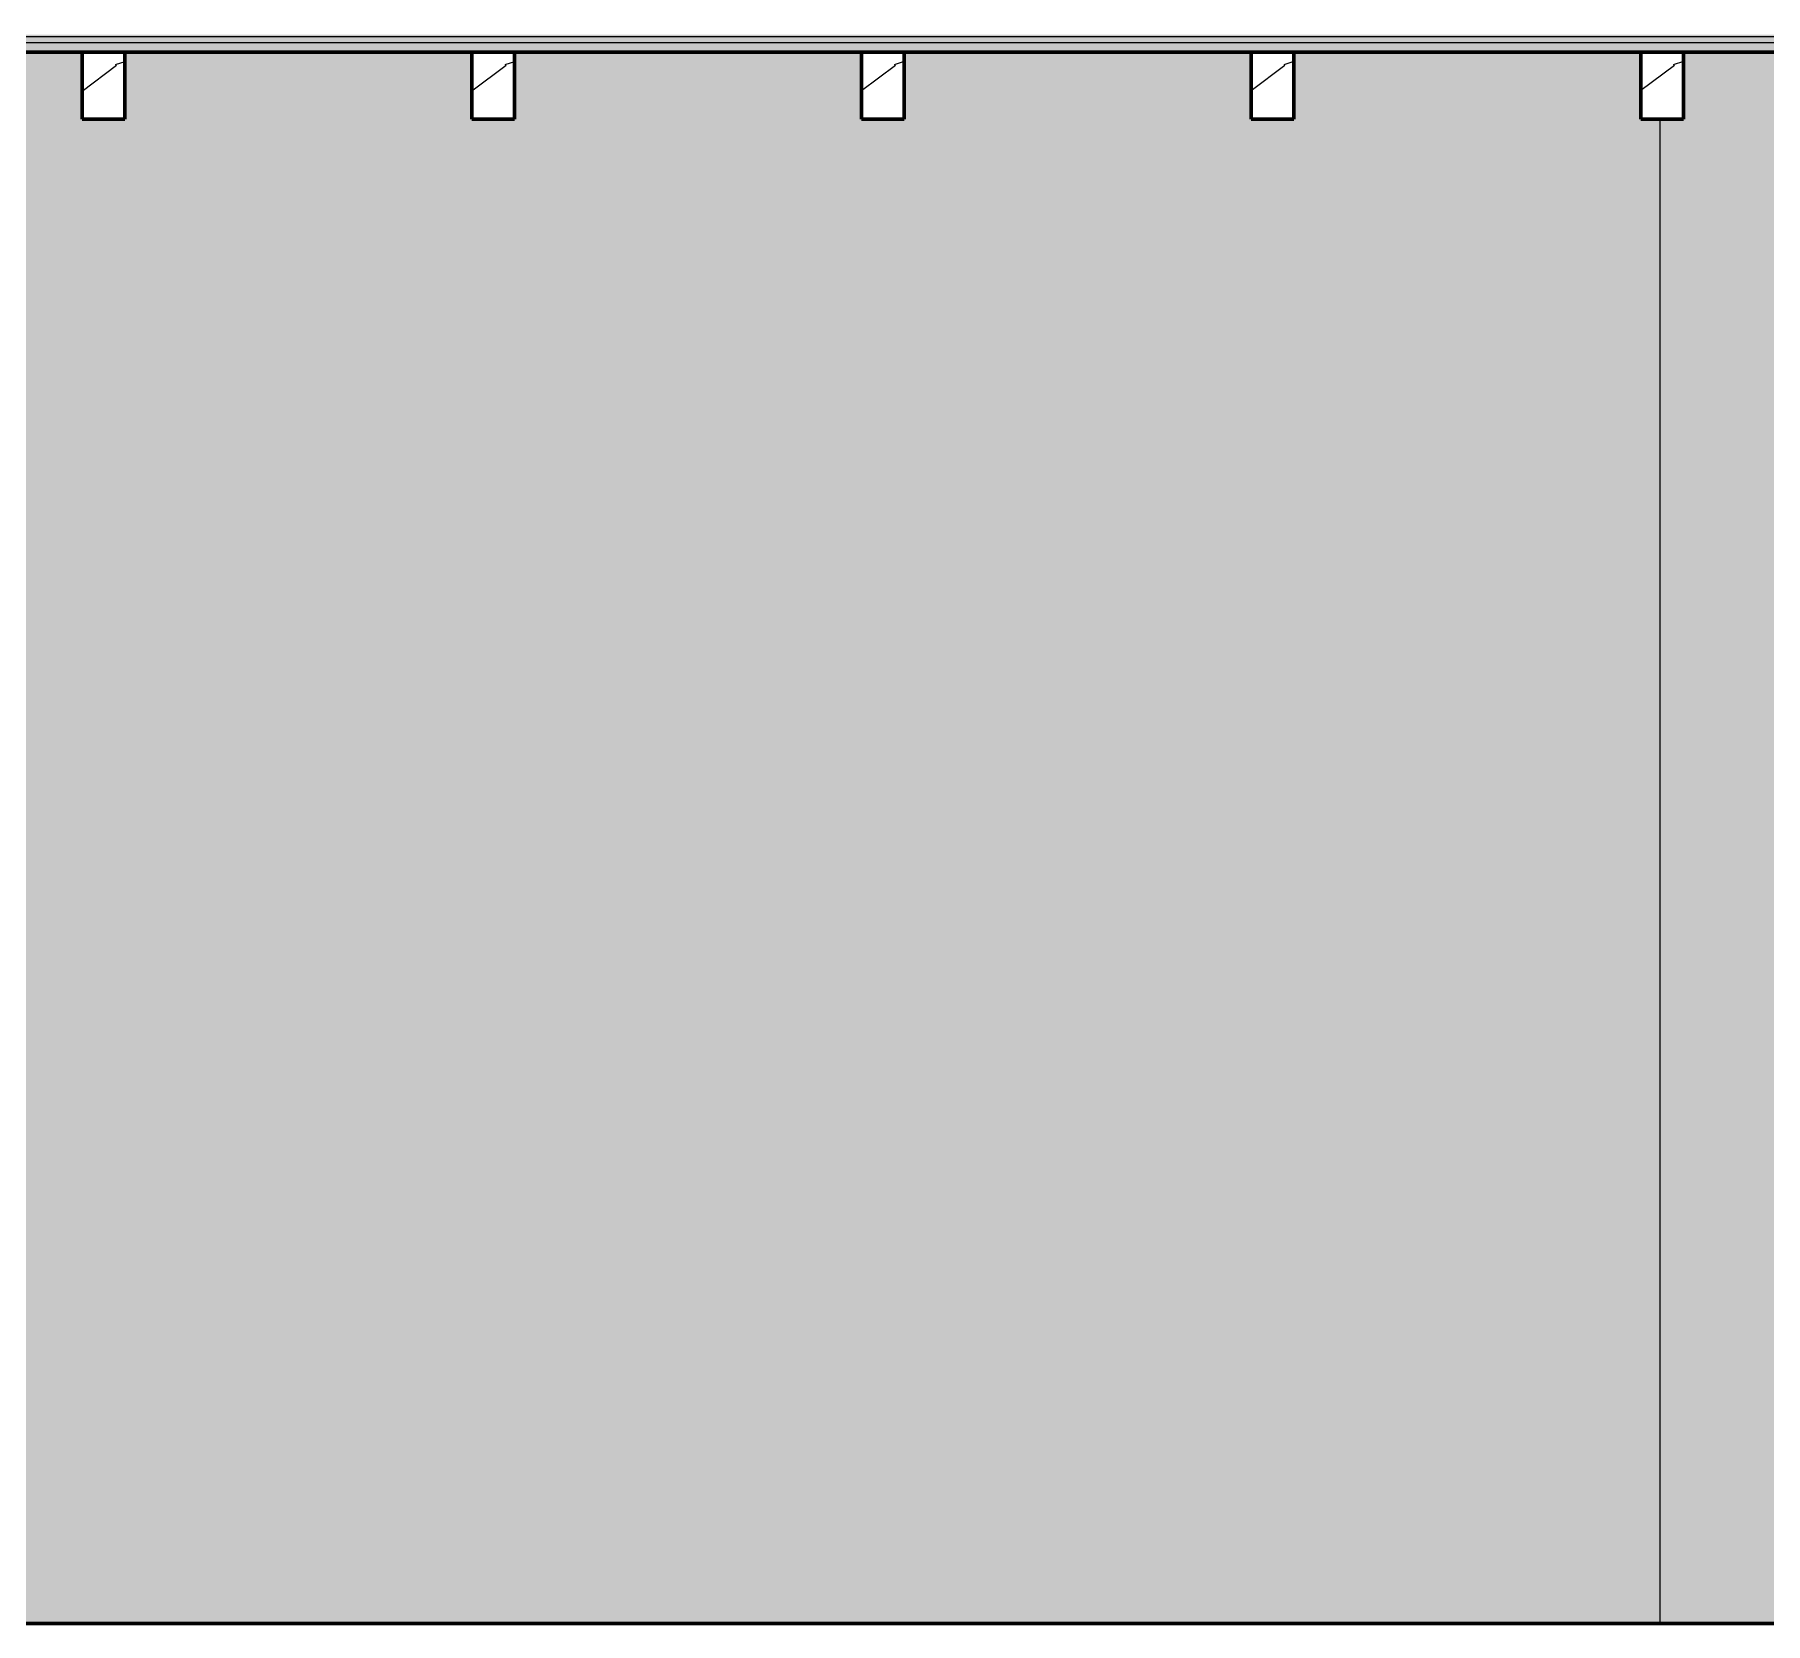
# Model space of a CAD drawing. Header units: inches. Extents: x -3547 to 1646, y 123 to 485.
# Drawn here: x -3398.8 to -3256.6, y 136 to 266.4 of the extents above; entities that cross this region are included whole.
import ezdxf

# ---------------------------------------------------------------- set-up
doc = ezdxf.new("R2010")
doc.units = ezdxf.units.IN
doc.header["$MEASUREMENT"] = 0
doc.linetypes.add('Grid Line 1_2_', pattern=[0.875, 0.5, -0.125, 0.125, -0.125])
for name, color, linetype, lineweight in [('0-1', 7, 'Continuous', 5), ('0-2', 7, 'Continuous', 9), ('A-FLOR-1', 8, 'Continuous', 5), ('A-FLOR-2', 250, 'Continuous', 60), ('A-FLOR-LEVL-1', 51, 'Grid Line 1_2_', 9), ('A-FLOR-MCUT-1', 10, 'Continuous', 18), ('A-FLOR-PATT-1', 7, 'Continuous', 9), ('A-FLOR-PATT-3', 253, 'Continuous', 9), ('I-WALL', 2, 'Continuous', 18), ('I-WALL-1', 2, 'Continuous', 5), ('S-BEAM', 12, 'Continuous', 9), ('S-BEAM-1', 250, 'Continuous', 60)]:
    doc.layers.add(name, color=color, linetype=linetype, lineweight=lineweight)
pattern_1 = [(216.87, (-3000.367, 7.997), (23.9897714, 15.993643), [3.998, -35.986]), (206.565, (-2995.569, 5.598), (-7.99708, -7.99662), [8.941, -8.941]), (198.435, (-2995.569, 1.599), (-15.993845, -7.997098), [5.058, -20.23])]

# ---------------------------------------------------------------- blocks, each defined once
blk = doc.blocks.new('CTR - 1st Phase - Shell_rvt-1-INTERIOR ELEVATION - CORRIDOR WEST _202_W_ - 2ND FLOOR - EAST WALL')
at = {"layer": 'A-FLOR-1'}
blk.add_hatch(color=256, dxfattribs=at).paths.add_polyline_path([(-2456.07, 265.75), (-2448.73, 265.75), (-2448.73, 266.25), (-3498.93, 266.25), (-3498.93, 265.75), (-2464.28, 265.75)], flags=0)
at = {"layer": 'A-FLOR-PATT-1'}
h = blk.add_hatch(dxfattribs=at)
h.set_pattern_fill('FP_3', color=256, style=0, pattern_type=2)
h.set_pattern_definition([(0, (-3003.566, 0), (0, 2.399), []), (315, (-3003.566, 0), (2.398506, 0), [3.393, -3.393]), (45, (-3003.566, 0), (2.398506, 0), [3.393, -3.393])])
h.paths.add_polyline_path([(-3277.22, 265), (-2448.73, 265), (-2448.73, 265.75), (-3498.93, 265.75), (-3498.93, 265), (-3285.43, 265)], flags=0)
at = {"layer": 'A-FLOR-PATT-3'}
h = blk.add_hatch(dxfattribs=at)
h.set_pattern_fill('FP_4', color=256, style=0, pattern_type=2)
h.set_pattern_definition([(0, (-3003.566, 0), (7.68, 1.92), [0.634, -5.126, 0.634, -5.126, -30.72]), (0, (-3003.566, 0), (7.68, 1.92), [-11.52, 0.634, -10.886, 0.634, -5.126, -13.44]), (0, (-3003.566, 0), (7.68, 1.92), [-28.8, 0.634, -3.206, 0.634, -8.966]), (120, (-3000.686, 0.96), (-5.502769, 5.691075), [0.634, -5.126, 0.634, -5.126, -30.72]), (120, (-3000.686, 0.96), (-5.502769, 5.691075), [-11.52, 0.634, -10.886, 0.634, -5.126, -13.44]), (120, (-3000.686, 0.96), (-5.502769, 5.691075), [-28.8, 0.634, -3.206, 0.634, -8.966]), (240, (-2999.726, 4.8), (-2.177231, -7.611075), [0.634, -5.126, 0.634, -5.126, -30.72]), (240, (-2999.726, 4.8), (-2.177231, -7.611075), [-11.52, 0.634, -10.886, 0.634, -5.126, -13.44]), (240, (-2999.726, 4.8), (-2.177231, -7.611075), [-28.8, 0.634, -3.206, 0.634, -8.966])])
h.paths.add_polyline_path([(-2456.07, 266.25), (-2448.73, 266.25), (-2448.73, 266.44), (-3498.93, 266.44), (-3498.93, 266.25), (-2464.28, 266.25)], flags=0)
at = {"layer": 'A-FLOR-2'}
for p, q in [((-3498.93, 265), (-2448.73, 265)), ((-2448.73, 136), (-3498.93, 136))]:
    blk.add_line(p, q, dxfattribs=at)
at = {"layer": 'A-FLOR-MCUT-1'}
for p, q in [((-2448.73, 266.25), (-3498.93, 266.25)), ((-2448.73, 265.75), (-3498.93, 265.75))]:
    blk.add_line(p, q, dxfattribs=at)
blk = doc.blocks.new('LVL-Laminated Veneer Lumber - 4X6 S_ PINE - NO_ 1-1619292-INTERIOR ELEVATION - CORRIDOR WEST _202_W_ - 2ND FLOOR - EAST WALL')
at = {"layer": 'S-BEAM'}
h = blk.add_hatch(dxfattribs=at)
h.set_pattern_fill('FP_7', color=256, style=0, pattern_type=2)
h.set_pattern_definition(pattern_1)
h.paths.add_polyline_path([(-3359.37, 259.5), (-3359.37, 265), (-3362.87, 265), (-3362.87, 259.5)], flags=0)
at = {"layer": 'S-BEAM-1'}
for p, q in [((-3359.37, 265), (-3362.87, 265)), ((-3362.87, 265), (-3362.87, 259.5)), ((-3359.37, 259.5), (-3359.37, 265)), ((-3362.87, 259.5), (-3359.37, 259.5))]:
    blk.add_line(p, q, dxfattribs=at)
blk = doc.blocks.new('LVL-Laminated Veneer Lumber - 4X6 S_ PINE - NO_ 1-V2-INTERIOR ELEVATION - CORRIDOR WEST _202_W_ - 2ND FLOOR - EAST WALL')
at = {"layer": 'S-BEAM'}
h = blk.add_hatch(dxfattribs=at)
h.set_pattern_fill('FP_7', color=256, style=0, pattern_type=2)
h.set_pattern_definition(pattern_1)
h.paths.add_polyline_path([(-3327.37, 259.5), (-3327.37, 265), (-3330.87, 265), (-3330.87, 259.5)], flags=0)
at = {"layer": 'S-BEAM-1'}
for p, q in [((-3327.37, 265), (-3330.87, 265)), ((-3330.87, 265), (-3330.87, 259.5)), ((-3327.37, 259.5), (-3327.37, 265)), ((-3330.87, 259.5), (-3327.37, 259.5))]:
    blk.add_line(p, q, dxfattribs=at)
blk = doc.blocks.new('LVL-Laminated Veneer Lumber - 4X6 S_ PINE - NO_ 1-V3-INTERIOR ELEVATION - CORRIDOR WEST _202_W_ - 2ND FLOOR - EAST WALL')
at = {"layer": 'S-BEAM'}
h = blk.add_hatch(dxfattribs=at)
h.set_pattern_fill('FP_7', color=256, style=0, pattern_type=2)
h.set_pattern_definition(pattern_1)
h.paths.add_polyline_path([(-3295.37, 259.5), (-3295.37, 265), (-3298.87, 265), (-3298.87, 259.5)], flags=0)
at = {"layer": 'S-BEAM-1'}
for p, q in [((-3295.37, 265), (-3298.87, 265)), ((-3298.87, 265), (-3298.87, 259.5)), ((-3295.37, 259.5), (-3295.37, 265)), ((-3298.87, 259.5), (-3295.37, 259.5))]:
    blk.add_line(p, q, dxfattribs=at)
blk = doc.blocks.new('LVL-Laminated Veneer Lumber - 4X6 S_ PINE - NO_ 1-1619293-INTERIOR ELEVATION - CORRIDOR WEST _202_W_ - 2ND FLOOR - EAST WALL')
at = {"layer": 'S-BEAM'}
h = blk.add_hatch(dxfattribs=at)
h.set_pattern_fill('FP_7', color=256, style=0, pattern_type=2)
h.set_pattern_definition(pattern_1)
h.paths.add_polyline_path([(-3266.87, 259.5), (-3263.37, 259.5), (-3263.37, 265), (-3266.87, 265)], flags=0)
at = {"layer": 'S-BEAM-1'}
for p, q in [((-3263.37, 265), (-3266.87, 265)), ((-3266.87, 265), (-3266.87, 259.5)), ((-3263.37, 259.5), (-3263.37, 265)), ((-3266.87, 259.5), (-3263.37, 259.5))]:
    blk.add_line(p, q, dxfattribs=at)
blk = doc.blocks.new('LVL-Laminated Veneer Lumber - 4X6 S_ PINE - NO_ 1-V13-INTERIOR ELEVATION - CORRIDOR WEST _202_W_ - 2ND FLOOR - EAST WALL')
at = {"layer": 'S-BEAM'}
h = blk.add_hatch(dxfattribs=at)
h.set_pattern_fill('FP_7', color=256, style=0, pattern_type=2)
h.set_pattern_definition(pattern_1)
h.paths.add_polyline_path([(-3394.87, 259.5), (-3391.37, 259.5), (-3391.37, 265), (-3394.87, 265)], flags=0)
at = {"layer": 'S-BEAM-1'}
for p, q in [((-3391.37, 265), (-3394.87, 265)), ((-3394.87, 265), (-3394.87, 259.5)), ((-3391.37, 259.5), (-3391.37, 265)), ((-3394.87, 259.5), (-3391.37, 259.5))]:
    blk.add_line(p, q, dxfattribs=at)
blk = doc.blocks.new('CTR - 1st Phase - Structure_rvt-1-INTERIOR ELEVATION - CORRIDOR WEST _202_W_ - 2ND FLOOR - EAST WALL')
at = {"layer": '0-2'}
for name in ['LVL-Laminated Veneer Lumber - 4X6 S_ PINE - NO_ 1-V13-INTERIOR ELEVATION - CORRIDOR WEST _202_W_ - 2ND FLOOR - EAST WALL', 'LVL-Laminated Veneer Lumber - 4X6 S_ PINE - NO_ 1-1619292-INTERIOR ELEVATION - CORRIDOR WEST _202_W_ - 2ND FLOOR - EAST WALL', 'LVL-Laminated Veneer Lumber - 4X6 S_ PINE - NO_ 1-V2-INTERIOR ELEVATION - CORRIDOR WEST _202_W_ - 2ND FLOOR - EAST WALL', 'LVL-Laminated Veneer Lumber - 4X6 S_ PINE - NO_ 1-V3-INTERIOR ELEVATION - CORRIDOR WEST _202_W_ - 2ND FLOOR - EAST WALL', 'LVL-Laminated Veneer Lumber - 4X6 S_ PINE - NO_ 1-1619293-INTERIOR ELEVATION - CORRIDOR WEST _202_W_ - 2ND FLOOR - EAST WALL']:
    blk.add_blockref(name, (0, 0), dxfattribs=at)

msp = doc.modelspace()

# ---------------------------------------------------------------- hatches: boundary and pattern name
at = {"layer": 'I-WALL'}
for points in [[(-3367.55, 136), (-3274.3, 136), (-3274.3, 265), (-3295.37, 265), (-3295.37, 259.5), (-3298.87, 259.5), (-3298.87, 265), (-3327.37, 265), (-3327.37, 259.5), (-3330.87, 259.5), (-3330.87, 265), (-3359.37, 265), (-3359.37, 259.5), (-3362.87, 259.5), (-3362.87, 265), (-3391.37, 265), (-3391.37, 259.5), (-3394.87, 259.5), (-3394.87, 265), (-3401.67, 265), (-3401.67, 259.5), (-3402.55, 259.5), (-3402.55, 136)], [(-3208.76, 136), (-3208.76, 265), (-3231.37, 265), (-3231.37, 259.5), (-3234.87, 259.5), (-3234.87, 265), (-3263.37, 265), (-3263.37, 259.5), (-3265.3, 259.5), (-3265.3, 136), (-3250.64, 136), (-3250.64, 224), (-3210.64, 224), (-3210.64, 136)]]:
    msp.add_hatch(color=256, dxfattribs=at).paths.add_polyline_path(points, flags=0)
at = {"layer": 'I-WALL-1'}
msp.add_hatch(color=256, dxfattribs=at).paths.add_polyline_path([(-3265.3, 136), (-3265.3, 259.5), (-3266.87, 259.5), (-3266.87, 265), (-3274.3, 265), (-3274.3, 136), (-3269.01, 136)], flags=0)

# ---------------------------------------------------------------- linework, layer by layer
at = {"layer": 'A-FLOR-LEVL-1'}
msp.add_line((-3547.3, 136), (-2399.49, 136), dxfattribs=at)
at = {"layer": 'I-WALL'}
msp.add_line((-3265.3, 259.5), (-3265.3, 136), dxfattribs=at)

# ---------------------------------------------------------------- block references
at = {"layer": '0-1'}
for name in ['CTR - 1st Phase - Shell_rvt-1-INTERIOR ELEVATION - CORRIDOR WEST _202_W_ - 2ND FLOOR - EAST WALL', 'CTR - 1st Phase - Structure_rvt-1-INTERIOR ELEVATION - CORRIDOR WEST _202_W_ - 2ND FLOOR - EAST WALL']:
    msp.add_blockref(name, (0, 0), dxfattribs=at)

doc.saveas('drawing.dxf')
